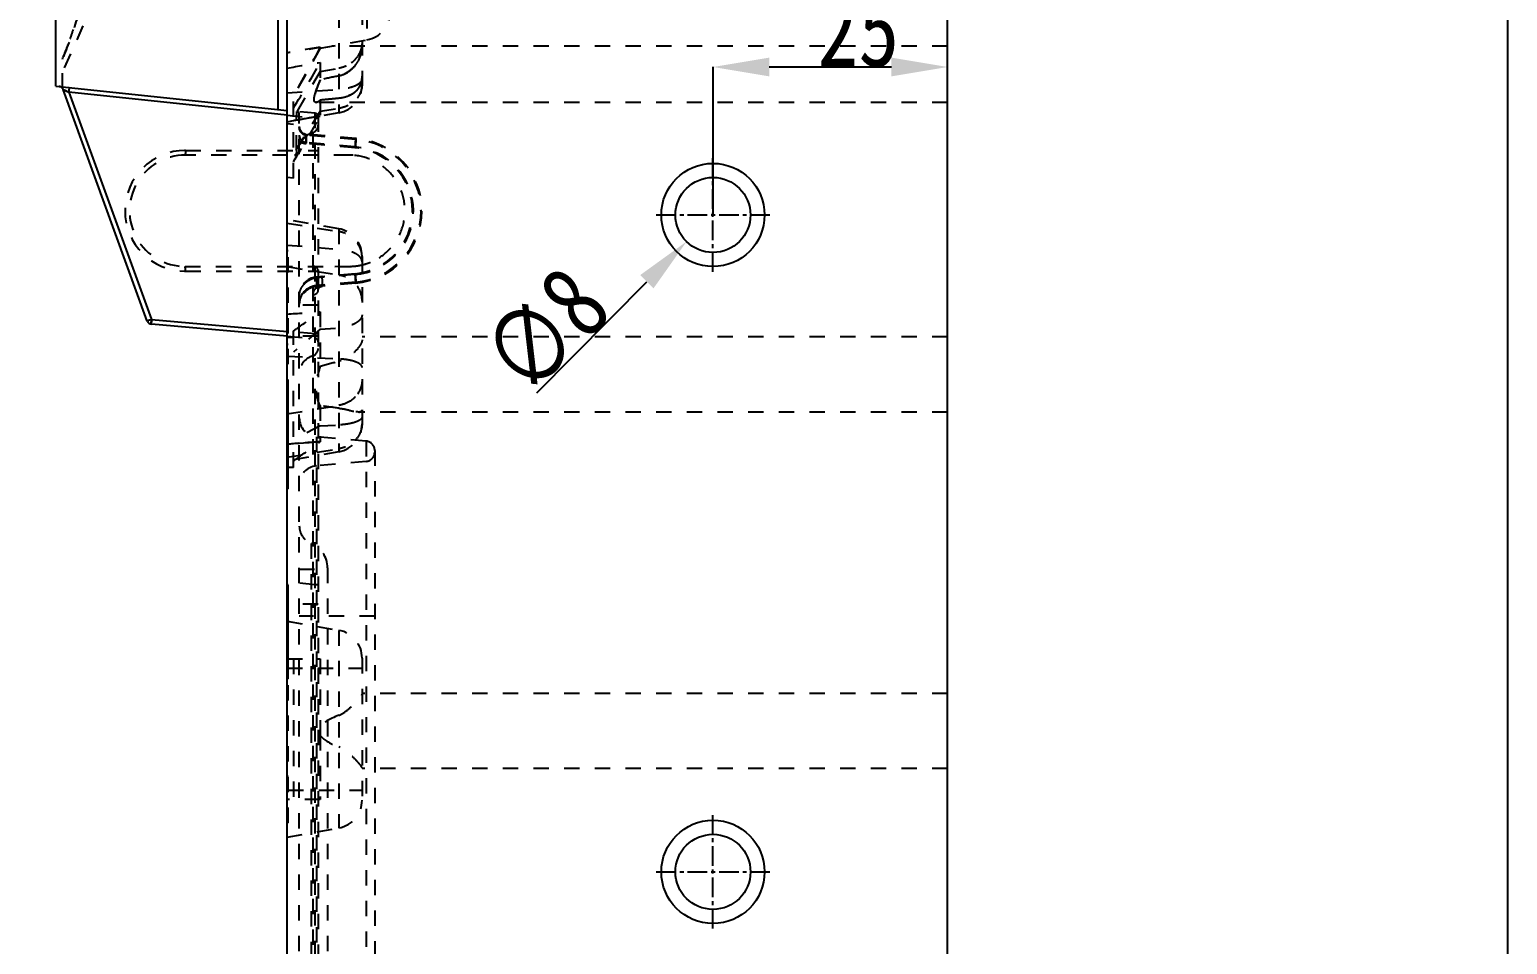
# Model space of a CAD drawing. Header units: millimetres. Extents: x 1572 to 4063, y -10865 to -3081.
# Drawn here: x 2905.6 to 3063.1, y -5828.7 to -5731.2 of the extents above; entities that cross this region are included whole.
import ezdxf

# ---------------------------------------------------------------- set-up
doc = ezdxf.new("R2010")
doc.units = ezdxf.units.MM
doc.header["$LTSCALE"] = 16.335
doc.header["$PDMODE"] = 3
doc.header["$PDSIZE"] = 0.3125
doc.linetypes.add('CENTER', pattern=[0.6, 0.375, -0.075, 0.075, -0.075])
doc.linetypes.add('HIDDEN', pattern=[0.2, 0.1, -0.1])
doc.layers.get('0').update_dxf_attribs({"linetype": 'CONTINUOUS'})
doc.layers.get('Defpoints').update_dxf_attribs({"linetype": 'CONTINUOUS'})
doc.layers.add('DEFAULT_2', color=8, linetype='HIDDEN')
doc.styles.get("Standard").update_dxf_attribs({"font": 'txt', "width": 0.8})
doc.dimstyles.new('ISO-25', dxfattribs={"dimtxt": 8, "dimasz": 6, "dimexe": 0, "dimexo": 0, "dimgap": 0, "dimtad": 1, "dimdsep": 46, "dimtxsty": 'Standard', "dimcen": 0, "dimclrd": 4, "dimclre": 4, "dimclrt": 6, "dimazin": 0, "dimtfac": 1, "dimtofl": 0, "dimtmove": 0, "dimatfit": 3, "dimfxl": 1, "dimarcsym": 0})

# ---------------------------------------------------------------- blocks, each defined once
blk = doc.blocks.new('*D171')
at = {"color": 4, "lineweight": -2, "transparency": 16777216}
for p, q in [((2978.46, -5750.99), (2978.46, -5735.22)), ((2984.46, -5735.22), (2997.46, -5735.22)), ((3003.46, -5747.99), (3003.46, -5735.22))]:
    blk.add_line(p, q, dxfattribs=at)
at = {"color": 4, "transparency": 16777216}
for points in [[(2984.46, -5734.22), (2984.46, -5736.22), (2978.46, -5735.22)], [(2997.46, -5734.22), (2997.46, -5736.22), (3003.46, -5735.22)]]:
    blk.add_solid(points, dxfattribs=at)
at = {"layer": 'Defpoints', "color": 0, "transparency": 16777216}
for p in [(3003.46, -5735.22), (3003.46, -5747.99), (2978.46, -5750.99)]:
    blk.add_point(p, dxfattribs=at)
at = {"color": 6, "transparency": 16777216, "insert": (2993.95, -5731.22), "char_height": 8, "attachment_point": 5}
blk.add_mtext('25', dxfattribs=at)
blk = doc.blocks.new('*D172')
at = {"color": 4, "lineweight": -2, "transparency": 16777216}
blk.add_line((2959.7, -5769.94), (2971.42, -5758.1), dxfattribs=at)
at = {"color": 4, "transparency": 16777216}
blk.add_solid([(2970.71, -5757.39), (2972.13, -5758.8), (2975.64, -5753.83)], dxfattribs=at)
at = {"layer": 'Defpoints', "color": 0, "transparency": 16777216}
for p in [(2981.27, -5748.15), (2975.64, -5753.83)]:
    blk.add_point(p, dxfattribs=at)
at = {"color": 6, "transparency": 16777216, "insert": (2960.61, -5763.34), "char_height": 8, "attachment_point": 5, "rotation": 45.2917}
blk.add_mtext('∅8', dxfattribs=at)

msp = doc.modelspace()

# ---------------------------------------------------------------- linework, layer by layer
at = {"color": 7, "linetype": 'Continuous'}
for p, q in [((3003.456, -6047.99), (3003.457, -5667.99)), ((2908.456, -5737.254), (2908.457, -5697.057)), ((2932.125, -5739.742), (2932.125, -5722.17)), ((2933.077, -5948.821), (2933.077, -5723.853)), ((2908.456, -5737.254), (2933.077, -5739.842)), ((2918.194, -5762.301), (2909.21, -5737.617)), ((2909.821, -5737.9), (2918.64, -5762.13)), ((2933.077, -5740.345), (2909.821, -5737.9)), ((2933.077, -5763.895), (2918.622, -5762.63)), ((2918.64, -5762.13), (2933.077, -5763.393)), ((2933.197, -5770.171), (2933.077, -5770.171)), ((2933.197, -5780.171), (2933.197, -5770.171)), ((2933.197, -5780.171), (2933.077, -5780.171)), ((2933.197, -5790.411), (2933.077, -5790.411)), ((2933.197, -5800.411), (2933.197, -5790.411)), ((2933.197, -5800.411), (2933.077, -5800.411))]:
    msp.add_line(p, q, dxfattribs=at)
at = {"color": 1, "linetype": 'CENTER', "ltscale": 0.342088}
for p, q in [((2978.456, -5757.04), (2978.456, -5744.94)), ((2972.406, -5750.99), (2984.506, -5750.99)), ((2978.456, -5827.04), (2978.456, -5814.94)), ((2972.406, -5820.99), (2984.506, -5820.99))]:
    msp.add_line(p, q, dxfattribs=at)
msp.add_lwpolyline([(3063.099, -6133.841), (2308.268, -6133.841), (2308.268, -5613.499), (3063.099, -5613.499)], close=True)
at = {"color": 7, "linetype": 'Continuous'}
for centre, radius in [((2978.456, -5750.99), 5.5), ((2978.456, -5750.99), 4), ((2978.456, -5820.99), 5.5), ((2978.456, -5820.99), 4)]:
    msp.add_circle(centre, radius, dxfattribs=at)
for centre, radius, start, end in [((2908.738, -5737.789), 0.502, 19.99989, 44.79399), ((2918.666, -5762.13), 0.502, 199.99989, 264.99989), ((2927.91, -5762.94), 9.306, 175.00687, 175.80502)]:
    msp.add_arc(centre, radius, start, end, dxfattribs=at)
for points, knots in [([(2909.821, -5737.9), (2909.757, -5737.871), (2909.558, -5737.78), (2909.358, -5737.692), (2909.226, -5737.626)], [0, 0, 0, 0, 0.3243907, 1, 1, 1, 1]), ([(2909.844, -5737.651), (2909.842, -5737.67), (2909.836, -5737.753), (2909.828, -5737.836), (2909.821, -5737.9)], [0, 0, 0, 0, 0.2249291, 1, 1, 1, 1]), ([(2918.316, -5762.251), (2918.306, -5762.254), (2918.275, -5762.267), (2918.243, -5762.279), (2918.222, -5762.288)], [0, 0, 0, 0, 0.3089002, 1, 1, 1, 1]), ([(2918.64, -5762.13), (2918.61, -5762.141), (2918.501, -5762.18), (2918.394, -5762.221), (2918.316, -5762.251)], [0, 0, 0, 0, 0.2792304, 1, 1, 1, 1]), ([(2918.622, -5762.63), (2918.619, -5762.63), (2918.618, -5762.611), (2918.613, -5762.57), (2918.615, -5762.519), (2918.617, -5762.483)], [0, 0, 0, 0, 0.0732741, 0.267633, 1, 1, 1, 1]), ([(2918.617, -5762.483), (2918.617, -5762.466), (2918.62, -5762.392), (2918.625, -5762.317), (2918.629, -5762.259)], [0, 0, 0, 0, 0.2192474, 1, 1, 1, 1])]:
    msp.add_open_spline(points, degree=3, knots=knots, dxfattribs=at)
at = {"layer": 'DEFAULT_2', "color": 8, "linetype": 'HIDDEN'}
for p, q in [((2941.597, -5703.336), (2941.597, -5732.331)), ((2938.597, -5716.337), (2938.597, -5740.105)), ((2941.076, -5719.294), (2941.076, -5737.134)), ((2911.336, -5730.843), (2909.156, -5735.748)), ((2936.624, -5733.208), (2941.597, -5732.331)), ((2909.156, -5737.512), (2909.156, -5734.386)), ((2936.624, -5733.208), (2933.776, -5738.334)), ((2935.447, -5733.305), (2936.624, -5733.092)), ((2936.576, -5733.182), (2936.624, -5733.092)), ((2936.624, -5733.092), (2936.624, -5733.208)), ((3003.456, -5732.99), (2937.862, -5732.99)), ((2936.624, -5735.689), (2933.776, -5740.596)), ((2936.624, -5734.727), (2936.624, -5736.59)), ((2936.624, -5735.689), (2938.597, -5735.356)), ((2933.077, -5737.986), (2938.597, -5737.615)), ((2933.776, -5747.078), (2933.776, -5738.281)), ((3003.456, -5738.99), (2936.146, -5738.99)), ((2936.624, -5738.714), (2936.624, -5740.45)), ((2936.078, -5740.158), (2933.077, -5739.842)), ((2938.597, -5740.105), (2933.077, -5741.079)), ((2933.077, -5740.345), (2936.06, -5740.658)), ((2936.624, -5739.939), (2933.776, -5744.462)), ((2934.098, -5744.11), (2934.098, -5740.452)), ((2934.098, -5740.452), (2934.383, -5740.452)), ((2934.383, -5940.514), (2934.383, -5740.251)), ((2934.841, -5740.758), (2935.449, -5740.653)), ((2936.624, -5740.45), (2935.449, -5740.653)), ((2935.449, -5740.653), (2936.389, -5740.49)), ((2936.06, -5941.034), (2936.078, -5740.158)), ((2936.393, -5740.658), (2936.06, -5740.658)), ((2936.389, -5740.49), (2936.624, -5740.45)), ((2936.393, -5740.508), (2936.393, -5941.034)), ((2936.624, -5739.939), (2938.597, -5739.632)), ((2933.077, -5741.06), (2933.279, -5741.025)), ((2933.776, -5741.356), (2933.077, -5741.281)), ((2933.279, -5741.025), (2933.776, -5740.94)), ((2933.776, -5740.94), (2934.267, -5740.856)), ((2934.267, -5740.856), (2934.383, -5740.836)), ((2934.383, -5740.836), (2934.841, -5740.758)), ((2935.819, -5742.203), (2935.819, -5940.514)), ((2935.119, -5742.471), (2935.117, -5742.372)), ((2940.384, -5742.833), (2935.117, -5742.372)), ((2935.117, -5743.381), (2935.119, -5743.283)), ((2940.349, -5743.834), (2935.117, -5743.381)), ((2935.119, -5743.283), (2935.118, -5743.338)), ((2935.119, -5742.471), (2935.119, -5743.283)), ((2940.376, -5742.93), (2935.119, -5742.471)), ((2940.305, -5743.737), (2935.119, -5743.283)), ((2940.384, -5742.833), (2940.298, -5743.824)), ((2939.71, -5744.613), (2922.223, -5744.613)), ((2922.249, -5744.11), (2936.393, -5744.129)), ((2933.776, -5747.078), (2933.077, -5747.002)), ((2938.597, -5752.457), (2933.077, -5751.483)), ((2933.077, -5751.866), (2938.597, -5752.765)), ((2938.597, -5752.457), (2938.597, -5776.216)), ((2933.077, -5754.191), (2938.597, -5754.638)), ((2933.197, -5754.802), (2933.077, -5754.802)), ((2933.197, -5770.171), (2933.197, -5754.802)), ((2922.223, -5756.472), (2939.71, -5756.472)), ((2939.813, -5756.471), (2936.135, -5756.535)), ((2941.076, -5755.412), (2941.076, -5773.259)), ((2922.249, -5756.974), (2936.393, -5756.974)), ((2933.077, -5756.491), (2938.597, -5757.39)), ((2940.349, -5757.25), (2936.218, -5757.607)), ((2936.222, -5757.705), (2936.218, -5757.607)), ((2936.218, -5757.607), (2936.22, -5757.65)), ((2936.22, -5757.65), (2936.222, -5757.705)), ((2940.305, -5757.347), (2936.222, -5757.705)), ((2936.222, -5757.705), (2936.222, -5758.518)), ((2940.297, -5757.25), (2940.384, -5758.251)), ((2940.384, -5758.251), (2936.218, -5758.616)), ((2936.222, -5758.518), (2936.219, -5758.605)), ((2940.376, -5758.154), (2936.222, -5758.518)), ((2936.493, -5758.76), (2936.493, -5758.761)), ((2933.197, -5759.802), (2933.077, -5759.802)), ((2936.393, -5760.618), (2934.383, -5760.618)), ((2936.624, -5761.301), (2936.624, -5767.088)), ((2936.06, -5763.654), (2933.077, -5763.393)), ((2933.077, -5763.895), (2936.072, -5764.157)), ((2936.624, -5763.176), (2933.776, -5765.599)), ((2933.776, -5777.914), (2933.776, -5763.324)), ((2936.393, -5763.912), (2934.383, -5763.912)), ((2936.393, -5763.654), (2936.06, -5763.654)), ((2936.624, -5763.176), (2938.597, -5763.012)), ((3003.456, -5763.99), (2941.076, -5763.99)), ((2933.197, -5764.802), (2933.077, -5764.802)), ((2933.077, -5766.03), (2938.597, -5766.329)), ((2933.077, -5772.181), (2938.597, -5771.282)), ((2936.624, -5771.309), (2936.624, -5775.152)), ((3003.456, -5771.99), (2940.728, -5771.99)), ((2936.624, -5773.463), (2933.776, -5774.956)), ((2936.624, -5773.463), (2938.597, -5773.362)), ((2933.197, -5775.171), (2933.077, -5775.171)), ((2934.267, -5775.32), (2933.197, -5775.396)), ((2933.197, -5775.396), (2933.776, -5775.355)), ((2933.776, -5775.355), (2934.267, -5775.32)), ((2934.267, -5775.32), (2934.383, -5775.312)), ((2934.383, -5775.312), (2934.841, -5775.279)), ((2934.841, -5775.279), (2935.449, -5775.236)), ((2935.449, -5775.236), (2936.393, -5775.168)), ((2936.218, -5774.622), (2936.218, -5940.03)), ((2941.506, -5775.085), (2936.218, -5774.622)), ((2936.393, -5775.168), (2936.624, -5775.152)), ((2941.506, -5775.085), (2941.506, -5936.777)), ((2933.197, -5775.396), (2933.077, -5775.405)), ((2933.077, -5776.806), (2938.597, -5775.907)), ((2938.597, -5776.216), (2933.077, -5777.189)), ((2942.423, -5776.086), (2942.423, -5936.57)), ((2941.506, -5777.255), (2936.218, -5777.718)), ((2935.643, -5785.991), (2935.643, -5935.189)), ((2934.383, -5788.732), (2937.398, -5788.732)), ((2937.398, -5788.596), (2937.398, -5932.584)), ((2936.06, -5790.406), (2933.077, -5790.093)), ((2936.393, -5790.406), (2936.06, -5790.406)), ((2936.393, -5792.451), (2934.383, -5792.451)), ((2942.423, -5793.757), (2934.383, -5793.757)), ((2933.077, -5794.28), (2938.597, -5795.253)), ((2933.197, -5795.411), (2933.077, -5795.411)), ((2938.597, -5795.253), (2938.597, -5816.306)), ((2933.077, -5798.28), (2936.624, -5798.28)), ((2933.776, -5798.28), (2933.776, -5813.28)), ((2936.624, -5798.28), (2936.624, -5805.542)), ((2941.076, -5798.208), (2941.076, -5813.352)), ((2933.077, -5799.28), (2941.076, -5799.28)), ((2933.197, -5815.78), (2933.197, -5800.411)), ((3003.456, -5801.99), (2941.076, -5801.99)), ((2933.197, -5805.78), (2933.077, -5805.78)), ((2936.624, -5806.438), (2936.624, -5813.28)), ((3003.456, -5809.99), (2941.076, -5809.99)), ((2933.197, -5810.78), (2933.077, -5810.78)), ((2933.197, -5812.28), (2941.076, -5812.28)), ((2936.624, -5813.28), (2933.077, -5813.28)), ((2933.197, -5815.78), (2933.077, -5815.78)), ((2933.077, -5817.28), (2938.597, -5816.306))]:
    msp.add_line(p, q, dxfattribs=at)
for points in [[(2936.393, -5759.061), (2936.394, -5759.034), (2936.408, -5758.94), (2936.438, -5758.854), (2936.481, -5758.777), (2936.534, -5758.712), (2936.594, -5758.659)], [(2936.393, -5759.061), (2936.394, -5759.05), (2936.406, -5758.951), (2936.435, -5758.861), (2936.479, -5758.781), (2936.493, -5758.761)], [(2936.595, -5758.658), (2936.811, -5758.566), (2936.851, -5758.56)]]:
    msp.add_lwpolyline(points, dxfattribs=at)
for centre, radius, start, end in [((2941.076, -5729.377), 3, 279.99989, 359.99989), ((2864.445, -5715.755), 48.417, 340.10545, 341.35953), ((2697.609, -4356.403), 1398.894, 279.690397, 279.837826), ((2937.794, -5733.031), 3.252, 305.71191, 307.21745), ((2937.734, -5732.954), 3.35, 307.24213, 313.56919), ((2937.661, -5732.876), 3.456, 313.55397, 317.01998), ((2937.609, -5732.828), 3.528, 317.02437, 322.20202), ((2908.738, -5737.789), 0.502, 44.79399, 83.99989), ((2973.681, -5903.775), 171.243, 101.82226, 102.49771), ((2938.076, -5737.151), 3, 279.99989, 359.99989), ((2938.991, -5736.306), 2.071, 338.30581, 340.25717), ((2938.466, -5736.187), 2.611, 353.29469, 0.02688), ((2925.38, -5611.601), 127.609, 275.05522, 275.34728), ((2924.11, -5598.027), 141.242, 275.34683, 275.61491), ((2924.41, -5601.194), 138.061, 275.34527, 275.48747), ((2923.763, -5594.451), 144.836, 275.48738, 275.61328), ((2922.79, -5584.587), 154.747, 275.61457, 275.86306), ((2938.919, -5736.2), 2.192, 304.90911, 313.34271), ((2920.169, -5739.571), 13.957, 356.38043, 357.40867), ((2934.082, -5740.251), 0.301, 359.99989, 83.99989), ((2922.928, -5739.698), 13.168, 355.81597, 356.58446), ((2925.814, -5739.87), 10.276, 356.58639, 356.96564), ((2936.042, -5740.508), 0.352, 359.99989, 83.99989), ((2935.187, -5741.572), 0.804, 179.99989, 264.99989), ((2936.39, -5744.126), 2.006, 106.63877, 179.93226), ((2935.139, -5742.498), 0.755, 180.02402, 186.17241), ((2935.187, -5742.58), 0.804, 180.00034, 265.00014), ((2935.24, -5741.571), 1.81, 241.73927, 264.98463), ((2935.175, -5742.489), 0.794, 231.66737, 237.86381), ((2916.443, -5741.748), 18.71, 355.0142, 355.5104), ((2919.567, -5741.977), 15.578, 355.45306, 356.69841), ((2932.016, -5742.516), 3.115, 358.96228, 0.14785), ((2939.71, -5750.542), 6.734, 274.99989, 84.99989), ((2939.71, -5750.542), 6.831, 274.99989, 84.99989), ((2939.762, -5750.542), 6.734, 275.00027, 84.99951), ((2939.71, -5750.542), 7.641, 274.99989, 84.99989), ((2939.71, -5750.542), 7.739, 274.99989, 84.99989), ((2922.249, -5750.542), 6.432, 90.0005, 269.99928), ((2922.223, -5750.542), 5.929, 89.99989, 269.99989), ((2922.25, -5750.481), 6.371, 90.00793, 90.8643), ((2933.881, -5744.11), 0.502, 269.99989, 359.99989), ((2939.617, -5751.189), 6.577, 85.51941, 89.18665), ((2938.076, -5755.411), 3, 359.99989, 79.99989), ((2935.891, -5756.974), 0.502, 359.99989, 89.99989), ((2939.617, -5749.896), 6.576, 270.81305, 274.48032), ((2939.635, -5750.086), 6.386, 274.4468, 283.26403), ((2939.743, -5750.537), 5.922, 283.25462, 292.2049), ((2922.25, -5750.593), 6.381, 269.22564, 269.99591), ((2936.393, -5759.609), 2.01, 94.99987, 179.99982), ((2936.393, -5759.733), 2.036, 94.82686, 116.19642), ((2936.949, -5759.061), 1.507, 95.0076, 111.59703), ((2920.311, -5759.019), 16.57, 3.3218, 5.05286), ((2936.393, -5760.618), 2.01, 94.99989, 179.99989), ((2936.741, -5759.505), 0.921, 159.41159, 180.04077), ((2936.716, -5759.457), 0.873, 126.92192, 131.33062), ((2936.897, -5760.006), 1.432, 117.31357, 119.47499), ((2936.938, -5760.09), 1.525, 110.9358, 117.26612), ((2936.271, -5758.199), 0.564, 282.59988, 291.43653), ((2936.896, -5759.061), 0.502, 94.99989, 143.28581), ((2936.287, -5758.251), 0.51, 306.95468, 320.58563), ((2924.252, -5764.368), 11.829, 2.48237, 3.46202), ((2924.846, -5764.337), 11.235, 2.18027, 3.48709), ((2936.042, -5764.507), 0.352, 359.99989, 84.99989), ((2935.589, -5765.23), 0.804, 286.60161, 359.99989), ((2936.393, -5767.927), 2.01, 106.60137, 179.99989), ((2944.298, -5769.715), 8.112, 161.10226, 167.72054), ((2938.184, -5768.328), 2.971, 303.27817, 311.66665), ((2938.251, -5768.403), 2.871, 311.67848, 317.71842), ((2936.393, -5772.62), 2.01, 179.99989, 264.99989), ((2938.076, -5773.261), 3, 279.99989, 359.99989), ((2941.418, -5776.086), 1.005, 359.99989, 84.99989), ((2941.418, -5776.254), 1.005, 274.99989, 359.99989), ((2936.393, -5779.72), 2.01, 94.99989, 179.99989), ((2936.393, -5784.126), 2.01, 179.99989, 248.08796), ((2934.598, -5788.589), 2.8, 359.99989, 68.08796), ((2938.076, -5798.208), 3, 359.99989, 79.99989), ((2938.076, -5813.352), 3, 279.99989, 359.99989)]:
    msp.add_arc(centre, radius, start, end, dxfattribs=at)
for centre, major_axis, ratio, start_param, end_param in [((2831.994, -5779.745), (655.079, -22.203), 0.0295265, 7.6989757, 7.700057), ((3026.963, -5800.237), (655.079, -22.203), 0.0295265, 1.7145345, 1.7156138), ((2959.166, -5805.99), (22.685, 0), 0.176327, 2.7062316, 3.0293748), ((2959.166, -5805.99), (22.685, 0), 0.176327, -3.0293748, -2.7062316)]:
    msp.add_ellipse(centre, major_axis=major_axis, ratio=ratio, start_param=start_param, end_param=end_param, dxfattribs=at)
for points, knots in [([(2911.336, -5726.248), (2911.336, -5727.655), (2910.674, -5730.449), (2909.673, -5733.073), (2909.156, -5734.386)], [0, 0, 0, 0, 0.4993403, 1, 1, 1, 1]), ([(2941.076, -5732.527), (2941.076, -5732.86), (2940.952, -5733.536), (2940.416, -5734.417), (2939.602, -5735.069), (2938.938, -5735.298), (2938.597, -5735.356)], [0, 0, 0, 0, 0.2455261, 0.4934906, 0.7451449, 1, 1, 1, 1]), ([(2940.896, -5733.51), (2940.717, -5733.98), (2940.082, -5734.843), (2939.104, -5735.27), (2938.597, -5735.356)], [0, 0, 0, 0, 0.4946038, 1, 1, 1, 1]), ([(2940.396, -5734.99), (2940.502, -5734.853), (2940.87, -5734.301), (2941.076, -5733.628), (2941.076, -5733.136)], [0, 0, 0, 0, 0.2599179, 1, 1, 1, 1]), ([(2940.396, -5734.99), (2940.173, -5735.278), (2939.637, -5735.788), (2938.953, -5736.091), (2938.597, -5736.165)], [0, 0, 0, 0, 0.5008835, 1, 1, 1, 1]), ([(2909.847, -5737.401), (2909.851, -5737.401), (2909.852, -5737.422), (2909.854, -5737.447), (2909.853, -5737.495), (2909.849, -5737.579), (2909.839, -5737.717), (2909.828, -5737.834), (2909.821, -5737.9)], [0, 0, 0, 0, 0.0242549, 0.0866867, 0.1803702, 0.2952949, 0.6004474, 1, 1, 1, 1]), ([(2909.847, -5737.401), (2909.851, -5737.401), (2909.852, -5737.422), (2909.854, -5737.447), (2909.853, -5737.495), (2909.849, -5737.579), (2909.839, -5737.717), (2909.828, -5737.834), (2909.821, -5737.9)], [0, 0, 0, 0, 0.0243913, 0.0869126, 0.1806254, 0.2955329, 0.6006255, 1, 1, 1, 1]), ([(2936.624, -5736.59), (2936.486, -5736.903), (2936.299, -5737.354), (2936.124, -5737.879), (2936.051, -5738.138), (2936, -5738.354), (2935.963, -5738.58), (2935.962, -5738.795), (2936.016, -5738.955), (2936.107, -5738.99), (2936.146, -5738.99)], [0, 0, 0, 0, 0.3945173, 0.5631142, 0.6380014, 0.705883, 0.8188217, 0.9006809, 0.9551586, 1, 1, 1, 1]), ([(2936.198, -5737.659), (2936.227, -5737.575), (2936.357, -5737.214), (2936.505, -5736.86), (2936.624, -5736.59)], [0, 0, 0, 0, 0.2311909, 1, 1, 1, 1]), ([(2941.076, -5736.488), (2941.076, -5736.827), (2940.407, -5737.266), (2939.544, -5737.506), (2938.926, -5737.593), (2938.597, -5737.615)], [0, 0, 0, 0, 0.3576106, 0.6523537, 1, 1, 1, 1]), ([(2941.076, -5737.025), (2941.076, -5737.333), (2940.949, -5737.964), (2940.406, -5738.777), (2939.591, -5739.372), (2938.936, -5739.579), (2938.597, -5739.632)], [0, 0, 0, 0, 0.2369777, 0.4811862, 0.7360754, 1, 1, 1, 1]), ([(2940.375, -5737.224), (2940.316, -5737.25), (2940.058, -5737.357), (2939.787, -5737.433), (2939.576, -5737.479)], [0, 0, 0, 0, 0.2281911, 1, 1, 1, 1]), ([(2941.03, -5736.688), (2941.006, -5736.74), (2940.844, -5736.98), (2940.582, -5737.129), (2940.375, -5737.224)], [0, 0, 0, 0, 0.2014825, 1, 1, 1, 1]), ([(2940.915, -5737.07), (2940.887, -5737.141), (2940.761, -5737.414), (2940.572, -5737.656), (2940.408, -5737.808)], [0, 0, 0, 0, 0.2563902, 1, 1, 1, 1]), ([(2940.423, -5737.794), (2940.581, -5737.644), (2940.764, -5737.407), (2940.887, -5737.141), (2940.915, -5737.071)], [0, 0, 0, 0, 0.7436319, 1, 1, 1, 1]), ([(2941.076, -5736.185), (2941.076, -5736.263), (2941.063, -5736.563), (2940.997, -5736.863), (2940.915, -5737.07)], [0, 0, 0, 0, 0.2582007, 1, 1, 1, 1]), ([(2909.21, -5737.617), (2909.212, -5737.624), (2909.24, -5737.628), (2909.278, -5737.654), (2909.347, -5737.683), (2909.459, -5737.736), (2909.62, -5737.809), (2909.752, -5737.869), (2909.821, -5737.9)], [0, 0, 0, 0, 0.0291481, 0.1054494, 0.216576, 0.3513692, 0.6624504, 1, 1, 1, 1]), ([(2936.146, -5738.99), (2936.117, -5738.99), (2936.057, -5738.976), (2935.994, -5738.898), (2935.966, -5738.781), (2935.962, -5738.548), (2936.037, -5738.164), (2936.136, -5737.843), (2936.198, -5737.659)], [0, 0, 0, 0, 0.0587366, 0.1191653, 0.1980258, 0.3032867, 0.5989695, 1, 1, 1, 1]), ([(2936.199, -5738.984), (2936.268, -5738.969), (2936.42, -5738.886), (2936.551, -5738.78), (2936.624, -5738.714)], [0, 0, 0, 0, 0.4153292, 1, 1, 1, 1]), ([(2938.597, -5738.525), (2938.685, -5738.516), (2939.024, -5738.471), (2939.358, -5738.388), (2939.594, -5738.298)], [0, 0, 0, 0, 0.2587576, 1, 1, 1, 1]), ([(2940.408, -5737.808), (2940.35, -5737.862), (2940.099, -5738.07), (2939.804, -5738.221), (2939.573, -5738.306)], [0, 0, 0, 0, 0.2445105, 1, 1, 1, 1]), ([(2939.594, -5738.298), (2939.647, -5738.279), (2939.848, -5738.196), (2940.041, -5738.09), (2940.173, -5737.997)], [0, 0, 0, 0, 0.2565755, 1, 1, 1, 1]), ([(2934.098, -5740.452), (2934.102, -5740.388), (2934.108, -5740.271), (2934.115, -5740.131), (2934.116, -5740.042), (2934.119, -5739.993), (2934.114, -5739.971), (2934.117, -5739.952), (2934.113, -5739.951)], [0, 0, 0, 0, 0.3814513, 0.7058239, 0.8300095, 0.9222702, 0.9794869, 1, 1, 1, 1]), ([(2936.078, -5740.158), (2936.082, -5740.158), (2936.08, -5740.177), (2936.084, -5740.2), (2936.082, -5740.249), (2936.08, -5740.338), (2936.072, -5740.477), (2936.065, -5740.595), (2936.06, -5740.658)], [0, 0, 0, 0, 0.0209089, 0.0782763, 0.170577, 0.2947048, 0.618826, 1, 1, 1, 1]), ([(2936.078, -5740.158), (2936.085, -5740.158), (2936.078, -5740.194), (2936.086, -5740.233), (2936.079, -5740.318), (2936.078, -5740.379), (2936.076, -5740.414)], [0, 0, 0, 0, 0.0714007, 0.2710794, 0.5878511, 1, 1, 1, 1]), ([(2935.119, -5742.471), (2934.926, -5742.454), (2934.539, -5742.275), (2934.383, -5741.876), (2934.383, -5741.685)], [0, 0, 0, 0, 0.5033319, 1, 1, 1, 1]), ([(2934.383, -5741.685), (2934.383, -5741.715), (2934.392, -5741.842), (2934.433, -5741.967), (2934.478, -5742.052)], [0, 0, 0, 0, 0.2380712, 1, 1, 1, 1]), ([(2934.383, -5742.498), (2934.383, -5742.689), (2934.539, -5743.088), (2934.926, -5743.267), (2935.119, -5743.283)], [0, 0, 0, 0, 0.4964983, 1, 1, 1, 1]), ([(2934.739, -5742.338), (2934.769, -5742.357), (2934.886, -5742.423), (2935.019, -5742.462), (2935.119, -5742.471)], [0, 0, 0, 0, 0.2598431, 1, 1, 1, 1]), ([(2935.082, -5743.374), (2935.093, -5743.247), (2935.111, -5743.012), (2935.128, -5742.733), (2935.132, -5742.555), (2935.133, -5742.458), (2935.127, -5742.411), (2935.125, -5742.373), (2935.117, -5742.372)], [0, 0, 0, 0, 0.380934, 0.7046993, 0.8286404, 0.9207999, 0.9782054, 1, 1, 1, 1]), ([(2935.117, -5742.372), (2935.13, -5742.374), (2935.125, -5742.442), (2935.132, -5742.475), (2935.132, -5742.508)], [0, 0, 0, 0, 0.2684989, 1, 1, 1, 1]), ([(2940.384, -5742.833), (2940.392, -5742.834), (2940.394, -5742.872), (2940.4, -5742.919), (2940.399, -5743.016), (2940.395, -5743.194), (2940.378, -5743.473), (2940.361, -5743.707), (2940.349, -5743.834)], [0, 0, 0, 0, 0.0217947, 0.0792003, 0.17136, 0.2953012, 0.6190662, 1, 1, 1, 1]), ([(2922.249, -5744.11), (2922.249, -5744.174), (2922.248, -5744.292), (2922.244, -5744.433), (2922.238, -5744.522), (2922.234, -5744.571), (2922.229, -5744.594), (2922.227, -5744.613), (2922.223, -5744.613)], [0, 0, 0, 0, 0.3805867, 0.7044183, 0.8284525, 0.9207023, 0.978174, 1, 1, 1, 1]), ([(2934.098, -5744.11), (2934.098, -5744.177), (2934.086, -5744.302), (2934.042, -5744.479), (2933.95, -5744.613), (2933.881, -5744.613)], [0, 0, 0, 0, 0.3452727, 0.6412, 1, 1, 1, 1]), ([(2939.813, -5756.471), (2940.58, -5756.447), (2942.124, -5756.131), (2944.065, -5754.786), (2945.354, -5752.81), (2945.792, -5750.489), (2945.314, -5748.177), (2943.99, -5746.223), (2942.026, -5744.913), (2940.476, -5744.624), (2939.71, -5744.613)], [0, 0, 0, 0, 0.1249235, 0.2498932, 0.3749266, 0.5000039, 0.6250801, 0.7501108, 0.8750778, 1, 1, 1, 1]), ([(2941.076, -5755.493), (2941.076, -5755.172), (2940.95, -5754.516), (2940.412, -5753.666), (2939.597, -5753.04), (2938.937, -5752.821), (2938.597, -5752.765)], [0, 0, 0, 0, 0.2417628, 0.4880521, 0.7411192, 1, 1, 1, 1]), ([(2941.076, -5755.992), (2941.076, -5755.824), (2940.899, -5755.439), (2940.331, -5755.049), (2939.54, -5754.76), (2938.927, -5754.664), (2938.597, -5754.638)], [0, 0, 0, 0, 0.1670361, 0.387522, 0.6709794, 1, 1, 1, 1]), ([(2922.249, -5756.974), (2922.249, -5756.91), (2922.248, -5756.792), (2922.244, -5756.652), (2922.238, -5756.563), (2922.234, -5756.514), (2922.229, -5756.491), (2922.227, -5756.472), (2922.223, -5756.472)], [0, 0, 0, 0, 0.3805857, 0.7044166, 0.8284514, 0.9207016, 0.9781738, 1, 1, 1, 1]), ([(2935.891, -5756.472), (2935.953, -5756.472), (2936.051, -5756.694), (2936.06, -5756.854), (2936.06, -5756.974)], [0, 0, 0, 0, 0.3394962, 1, 1, 1, 1]), ([(2935.976, -5756.541), (2935.972, -5756.534), (2935.958, -5756.51), (2935.938, -5756.489), (2935.92, -5756.48)], [0, 0, 0, 0, 0.2961693, 1, 1, 1, 1]), ([(2936.222, -5757.705), (2935.739, -5757.745), (2934.773, -5758.194), (2934.383, -5759.19), (2934.383, -5759.668)], [0, 0, 0, 0, 0.5032299, 1, 1, 1, 1]), ([(2941.076, -5760.118), (2941.076, -5759.797), (2940.95, -5759.142), (2940.412, -5758.291), (2939.597, -5757.665), (2938.937, -5757.446), (2938.597, -5757.39)], [0, 0, 0, 0, 0.2417628, 0.4880521, 0.7411192, 1, 1, 1, 1]), ([(2940.349, -5757.25), (2940.36, -5757.377), (2940.378, -5757.612), (2940.395, -5757.891), (2940.399, -5758.069), (2940.4, -5758.166), (2940.394, -5758.213), (2940.392, -5758.251), (2940.384, -5758.251)], [0, 0, 0, 0, 0.3809334, 0.7046982, 0.8286396, 0.9207994, 0.9782052, 1, 1, 1, 1]), ([(2934.383, -5759.668), (2934.383, -5759.43), (2934.474, -5758.947), (2934.734, -5758.531), (2934.895, -5758.354)], [0, 0, 0, 0, 0.4988372, 1, 1, 1, 1]), ([(2934.383, -5760.481), (2934.383, -5760.003), (2934.773, -5759.007), (2935.739, -5758.558), (2936.222, -5758.518)], [0, 0, 0, 0, 0.4966681, 1, 1, 1, 1]), ([(2936.222, -5758.518), (2936.163, -5758.523), (2935.921, -5758.555), (2935.685, -5758.634), (2935.517, -5758.714)], [0, 0, 0, 0, 0.2398503, 1, 1, 1, 1]), ([(2936.192, -5758.76), (2936.087, -5758.839), (2935.894, -5759.062), (2935.819, -5759.352), (2935.819, -5759.506)], [0, 0, 0, 0, 0.4617865, 1, 1, 1, 1]), ([(2935.819, -5759.506), (2935.961, -5759.482), (2936.211, -5759.41), (2936.393, -5759.173), (2936.393, -5759.061)], [0, 0, 0, 0, 0.5621986, 1, 1, 1, 1]), ([(2935.878, -5759.181), (2935.893, -5759.143), (2935.956, -5759.002), (2936.055, -5758.877), (2936.14, -5758.802)], [0, 0, 0, 0, 0.2670158, 1, 1, 1, 1]), ([(2936.218, -5758.616), (2936.205, -5758.617), (2936.199, -5758.687), (2936.194, -5758.724), (2936.192, -5758.76)], [0, 0, 0, 0, 0.2749504, 1, 1, 1, 1]), ([(2936.192, -5758.76), (2936.295, -5758.772), (2936.444, -5758.752), (2936.565, -5758.681), (2936.594, -5758.659)], [0, 0, 0, 0, 0.7410138, 1, 1, 1, 1]), ([(2936.623, -5758.58), (2936.589, -5758.583), (2936.516, -5758.457), (2936.45, -5758.382), (2936.393, -5758.326)], [0, 0, 0, 0, 0.3000051, 1, 1, 1, 1]), ([(2936.393, -5758.452), (2936.404, -5758.465), (2936.442, -5758.509), (2936.474, -5758.559), (2936.491, -5758.597)], [0, 0, 0, 0, 0.2833887, 1, 1, 1, 1]), ([(2936.503, -5758.628), (2936.507, -5758.641), (2936.519, -5758.684), (2936.512, -5758.735), (2936.493, -5758.76)], [0, 0, 0, 0, 0.3059908, 1, 1, 1, 1]), ([(2936.852, -5758.56), (2936.864, -5758.559), (2936.859, -5758.491), (2936.866, -5758.458), (2936.866, -5758.425)], [0, 0, 0, 0, 0.268499, 1, 1, 1, 1]), ([(2936.866, -5758.425), (2936.867, -5758.4), (2936.865, -5758.278), (2936.859, -5758.156), (2936.854, -5758.058)], [0, 0, 0, 0, 0.1986533, 1, 1, 1, 1]), ([(2934.533, -5759.75), (2934.508, -5759.81), (2934.425, -5760.045), (2934.383, -5760.296), (2934.383, -5760.481)], [0, 0, 0, 0, 0.2602049, 1, 1, 1, 1]), ([(2918.222, -5762.288), (2918.243, -5762.279), (2918.275, -5762.267), (2918.306, -5762.254), (2918.316, -5762.251)], [0, 0, 0, 0, 0.6911131, 1, 1, 1, 1]), ([(2918.64, -5762.13), (2918.637, -5762.162), (2918.627, -5762.28), (2918.62, -5762.397), (2918.617, -5762.483)], [0, 0, 0, 0, 0.2759631, 1, 1, 1, 1]), ([(2933.776, -5763.324), (2934.016, -5763.156), (2934.97, -5762.488), (2935.922, -5761.817), (2936.624, -5761.301)], [0, 0, 0, 0, 0.2514838, 1, 1, 1, 1]), ([(2941.076, -5761.615), (2941.076, -5761.788), (2940.902, -5762.181), (2940.334, -5762.587), (2939.541, -5762.885), (2938.927, -5762.984), (2938.597, -5763.012)], [0, 0, 0, 0, 0.170116, 0.3913698, 0.6735331, 1, 1, 1, 1]), ([(2936.06, -5763.654), (2936.064, -5763.717), (2936.07, -5763.834), (2936.076, -5763.973), (2936.076, -5764.061), (2936.078, -5764.113), (2936.074, -5764.135), (2936.076, -5764.157), (2936.072, -5764.157)], [0, 0, 0, 0, 0.3778222, 0.6970619, 0.8221578, 0.9175577, 0.9783127, 1, 1, 1, 1]), ([(2936.06, -5763.654), (2936.064, -5763.717), (2936.07, -5763.833), (2936.076, -5763.973), (2936.076, -5764.061), (2936.078, -5764.113), (2936.074, -5764.135), (2936.076, -5764.157), (2936.072, -5764.157)], [0, 0, 0, 0, 0.3772766, 0.6965431, 0.8217694, 0.9173253, 0.9782232, 1, 1, 1, 1]), ([(2936.077, -5764.113), (2936.077, -5764.098), (2936.077, -5764.012), (2936.074, -5763.926), (2936.071, -5763.856)], [0, 0, 0, 0, 0.1797478, 1, 1, 1, 1]), ([(2936.072, -5764.157), (2936.078, -5764.157), (2936.072, -5764.122), (2936.077, -5764.109), (2936.077, -5764.093)], [0, 0, 0, 0, 0.264194, 1, 1, 1, 1]), ([(2936.072, -5764.157), (2936.076, -5764.157), (2936.074, -5764.133), (2936.077, -5764.124), (2936.077, -5764.113)], [0, 0, 0, 0, 0.2630676, 1, 1, 1, 1]), ([(2936.077, -5764.093), (2936.077, -5764.081), (2936.077, -5764.02), (2936.075, -5763.959), (2936.073, -5763.91)], [0, 0, 0, 0, 0.1993516, 1, 1, 1, 1]), ([(2941.076, -5764.299), (2941.076, -5764.382), (2941.026, -5764.572), (2940.807, -5764.997), (2940.333, -5765.563), (2939.583, -5766.192), (2938.944, -5766.498), (2938.597, -5766.579)], [0, 0, 0, 0, 0.0708274, 0.1649092, 0.4083143, 0.6950353, 1, 1, 1, 1]), ([(2941.076, -5767.235), (2941.076, -5767.114), (2940.928, -5766.922), (2940.66, -5766.76), (2940.223, -5766.573), (2939.526, -5766.411), (2938.925, -5766.347), (2938.597, -5766.329)], [0, 0, 0, 0, 0.1313332, 0.2270882, 0.3454879, 0.643625, 1, 1, 1, 1]), ([(2940.375, -5766.644), (2940.117, -5766.549), (2939.526, -5766.41), (2938.925, -5766.347), (2938.597, -5766.329)], [0, 0, 0, 0, 0.4555104, 1, 1, 1, 1]), ([(2940.895, -5766.92), (2940.864, -5766.894), (2940.704, -5766.777), (2940.521, -5766.697), (2940.375, -5766.644)], [0, 0, 0, 0, 0.2108151, 1, 1, 1, 1]), ([(2941.076, -5767.235), (2941.076, -5767.208), (2941.058, -5767.084), (2940.969, -5766.983), (2940.895, -5766.92)], [0, 0, 0, 0, 0.2181191, 1, 1, 1, 1]), ([(2936.624, -5771.309), (2936.371, -5770.885), (2936.123, -5769.738), (2936.238, -5768.609), (2936.372, -5767.99)], [0, 0, 0, 0, 0.4376072, 1, 1, 1, 1]), ([(2941.076, -5768.554), (2941.076, -5768.876), (2940.95, -5769.531), (2940.412, -5770.382), (2939.597, -5771.008), (2938.937, -5771.227), (2938.597, -5771.282)], [0, 0, 0, 0, 0.2417628, 0.4880521, 0.7411192, 1, 1, 1, 1]), ([(2938.597, -5771.576), (2939.021, -5771.623), (2939.601, -5771.766), (2940.302, -5771.942), (2940.599, -5771.99), (2940.728, -5771.99)], [0, 0, 0, 0, 0.5886707, 0.8209005, 1, 1, 1, 1]), ([(2940.728, -5771.99), (2940.705, -5771.99), (2940.599, -5771.986), (2940.494, -5771.971), (2940.413, -5771.956)], [0, 0, 0, 0, 0.223627, 1, 1, 1, 1]), ([(2940.91, -5771.967), (2940.897, -5771.971), (2940.838, -5771.986), (2940.776, -5771.99), (2940.728, -5771.99)], [0, 0, 0, 0, 0.2237027, 1, 1, 1, 1]), ([(2940.728, -5771.99), (2940.745, -5771.99), (2940.804, -5771.989), (2940.864, -5771.981), (2940.905, -5771.968)], [0, 0, 0, 0, 0.2769227, 1, 1, 1, 1]), ([(2940.905, -5771.968), (2940.954, -5771.953), (2941.05, -5771.899), (2941.076, -5771.79), (2941.076, -5771.74)], [0, 0, 0, 0, 0.4994538, 1, 1, 1, 1]), ([(2941.076, -5772.501), (2941.076, -5772.618), (2940.924, -5772.801), (2940.659, -5772.953), (2940.221, -5773.131), (2939.525, -5773.284), (2938.925, -5773.345), (2938.597, -5773.362)], [0, 0, 0, 0, 0.1274687, 0.2225962, 0.3410552, 0.6408102, 1, 1, 1, 1]), ([(2940.375, -5773.063), (2940.116, -5773.153), (2939.525, -5773.285), (2938.925, -5773.345), (2938.597, -5773.362)], [0, 0, 0, 0, 0.4549015, 1, 1, 1, 1]), ([(2941.076, -5773.179), (2941.076, -5773.501), (2940.95, -5774.156), (2940.412, -5775.007), (2939.597, -5775.633), (2938.937, -5775.852), (2938.597, -5775.907)], [0, 0, 0, 0, 0.2417628, 0.4880521, 0.7411192, 1, 1, 1, 1]), ([(2933.776, -5777.175), (2934.016, -5777.007), (2934.97, -5776.338), (2935.922, -5775.668), (2936.624, -5775.152)], [0, 0, 0, 0, 0.2514838, 1, 1, 1, 1]), ([(2938.597, -5804.303), (2938.952, -5804.168), (2939.55, -5803.737), (2940.186, -5803.15), (2940.607, -5802.71), (2940.847, -5802.438), (2940.999, -5802.229), (2941.076, -5802.098), (2941.076, -5802.047)], [0, 0, 0, 0, 0.3353039, 0.6369211, 0.766415, 0.8746103, 0.9543723, 1, 1, 1, 1]), ([(2941.076, -5809.933), (2941.076, -5809.881), (2940.999, -5809.751), (2940.847, -5809.542), (2940.607, -5809.27), (2940.186, -5808.829), (2939.55, -5808.243), (2938.952, -5807.811), (2938.597, -5807.677)], [0, 0, 0, 0, 0.0456126, 0.1253641, 0.2335645, 0.3630692, 0.6647095, 1, 1, 1, 1])]:
    msp.add_open_spline(points, degree=3, knots=knots, dxfattribs=at)
for points in [[(2909.156, -5734.386), (2909.438, -5733.671), (2909.712, -5732.954), (2909.973, -5732.231)], [(2941.076, -5732.527), (2941.076, -5732.86), (2941.014, -5733.198), (2940.896, -5733.51)], [(2936.624, -5733.092), (2935.442, -5733.306), (2934.259, -5733.52), (2933.077, -5733.733)], [(2936.624, -5733.092), (2935.685, -5734.828), (2934.73, -5736.554), (2933.776, -5738.281)], [(2933.776, -5739.6), (2934.737, -5737.982), (2935.699, -5736.365), (2936.624, -5734.727)], [(2938.597, -5736.165), (2938.989, -5736.083), (2939.367, -5735.905), (2939.693, -5735.672)], [(2941.076, -5737.025), (2941.076, -5737.333), (2941.013, -5737.646), (2940.896, -5737.93)], [(2940.94, -5737.005), (2940.999, -5736.84), (2941.038, -5736.666), (2941.059, -5736.492)], [(2941.076, -5736.488), (2941.076, -5736.556), (2941.059, -5736.626), (2941.03, -5736.688)], [(2936.204, -5738.983), (2936.185, -5738.987), (2936.165, -5738.99), (2936.146, -5738.99)], [(2936.146, -5738.99), (2936.164, -5738.99), (2936.182, -5738.987), (2936.199, -5738.984)], [(2935.449, -5740.653), (2934.659, -5740.789), (2933.868, -5740.925), (2933.077, -5741.06)], [(2933.776, -5745.323), (2934.737, -5743.705), (2935.699, -5742.088), (2936.624, -5740.45)], [(2939.576, -5739.318), (2939.271, -5739.473), (2938.936, -5739.579), (2938.597, -5739.632)], [(2934.478, -5742.052), (2934.538, -5742.166), (2934.631, -5742.268), (2934.739, -5742.338)], [(2935.819, -5742.203), (2936.032, -5742.14), (2936.23, -5741.968), (2936.321, -5741.766)], [(2935.819, -5742.203), (2935.928, -5742.171), (2936.032, -5742.113), (2936.118, -5742.039)], [(2936.118, -5742.039), (2936.203, -5741.965), (2936.274, -5741.869), (2936.321, -5741.766)], [(2936.321, -5741.766), (2936.368, -5741.663), (2936.393, -5741.547), (2936.393, -5741.433)], [(2935.082, -5743.374), (2934.84, -5743.352), (2934.598, -5743.28), (2934.383, -5743.165)], [(2934.485, -5742.881), (2934.433, -5742.789), (2934.399, -5742.684), (2934.388, -5742.579)], [(2934.682, -5743.112), (2934.603, -5743.049), (2934.534, -5742.969), (2934.485, -5742.881)], [(2934.486, -5743.494), (2934.619, -5743.094), (2934.897, -5742.722), (2935.243, -5742.481)], [(2935.119, -5743.283), (2934.991, -5743.273), (2934.862, -5743.23), (2934.753, -5743.161)], [(2933.881, -5744.613), (2933.896, -5744.613), (2933.912, -5744.609), (2933.926, -5744.602)], [(2941.076, -5755.493), (2941.076, -5755.172), (2941.013, -5754.845), (2940.895, -5754.546)], [(2934.895, -5758.354), (2935.062, -5758.171), (2935.267, -5758.018), (2935.489, -5757.908)], [(2934.93, -5759.13), (2934.76, -5759.307), (2934.625, -5759.522), (2934.533, -5759.75)], [(2935.517, -5758.714), (2935.3, -5758.817), (2935.097, -5758.957), (2934.93, -5759.13)], [(2935.819, -5759.506), (2935.891, -5759.494), (2935.962, -5759.475), (2936.03, -5759.449)], [(2936.192, -5758.76), (2936.392, -5758.646), (2936.623, -5758.58), (2936.852, -5758.56)], [(2936.192, -5758.76), (2936.259, -5758.767), (2936.329, -5758.764), (2936.394, -5758.749)], [(2936.478, -5758.724), (2936.519, -5758.707), (2936.559, -5758.686), (2936.594, -5758.659)], [(2933.077, -5761.554), (2934.259, -5761.47), (2935.442, -5761.386), (2936.624, -5761.301)], [(2936.624, -5767.088), (2937.277, -5766.901), (2937.936, -5766.733), (2938.597, -5766.579)], [(2938.597, -5771.576), (2937.938, -5771.503), (2937.279, -5771.416), (2936.624, -5771.309)], [(2939.815, -5770.812), (2939.451, -5771.051), (2939.027, -5771.212), (2938.597, -5771.282)], [(2941.076, -5773.179), (2941.076, -5773.501), (2941.013, -5773.827), (2940.895, -5774.126)], [(2936.624, -5775.152), (2935.838, -5775.208), (2935.053, -5775.264), (2934.267, -5775.32)], [(2940.895, -5774.126), (2940.775, -5774.431), (2940.595, -5774.717), (2940.375, -5774.96)], [(2936.624, -5805.542), (2936.614, -5805.691), (2936.616, -5805.84), (2936.616, -5805.99)], [(2936.616, -5805.99), (2936.616, -5806.139), (2936.614, -5806.289), (2936.624, -5806.438)]]:
    msp.add_open_spline(points, degree=3, dxfattribs=at)

# ---------------------------------------------------------------- dimensions: what is measured, and where the dimension line sits
dim = msp.add_linear_dim(base=(3003.456, -5735.216), p1=(2978.456, -5750.99), p2=(3003.456, -5747.992), dimstyle='ISO-25', override={"dimfxl": 1.25})
dim.commit()
dim.dimension.update_dxf_attribs({"geometry": '*D171', "text_midpoint": (2993.95, -5735.216), "dimtype": 160})
dim = msp.add_diameter_dim_2p(p1=(2981.27, -5748.147), p2=(2975.642, -5753.833), dimstyle='ISO-25', override={"dimfxl": 1.25})
dim.commit()
dim.dimension.update_dxf_attribs({"geometry": '*D172', "text_midpoint": (2960.606, -5763.337)})

doc.saveas('drawing.dxf')
